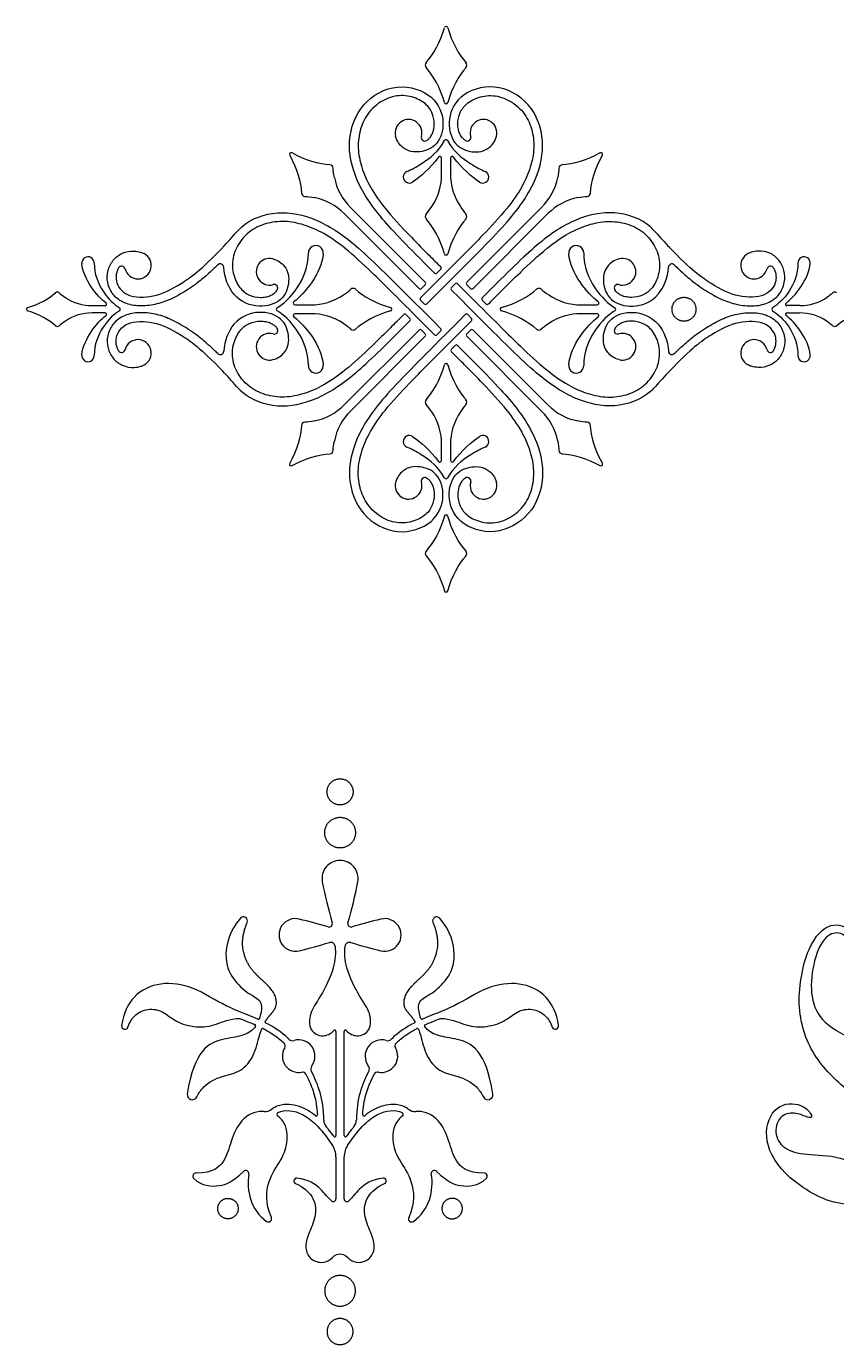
# Model space of a CAD drawing. Extents: x -103 to 101, y -110 to 99.
# Drawn here: x 20.19 to 47.88, y -46.09 to -1.04 of the extents above; entities that cross this region are included whole.
import ezdxf

# ---------------------------------------------------------------- set-up
doc = ezdxf.new("R2010")
doc.units = 0
doc.header["$MEASUREMENT"] = 0
doc.layers.add('LAYER_03', color=5, linetype='CONTINUOUS')

msp = doc.modelspace()

# ---------------------------------------------------------------- linework, layer by layer
at = {"layer": 'LAYER_03'}
for p, q in [((34.385, -6.086), (34.385, -5.548)), ((34.685, -5.548), (34.685, -6.086)), ((31.055, -7.442), (33.612, -9.999)), ((33.824, -9.787), (31.267, -7.23)), ((37.802, -7.23), (35.245, -9.787)), ((35.458, -9.999), (38.014, -7.442)), ((34.139, -9.472), (34.096, -9.43)), ((34.351, -9.345), (34.224, -9.472)), ((34.309, -9.218), (34.351, -9.26)), ((33.697, -9.999), (33.824, -9.872)), ((33.877, -10.526), (34.535, -9.868)), ((34.323, -9.656), (33.902, -10.077)), ((34.719, -9.967), (34.846, -9.84)), ((34.931, -9.84), (35.168, -10.077)), ((35.245, -9.872), (35.373, -9.999)), ((33.902, -10.077), (33.665, -10.314)), ((34.956, -10.289), (34.719, -10.052)), ((35.376, -10.71), (34.956, -10.289)), ((35.168, -10.077), (35.588, -10.498)), ((35.815, -10.271), (35.772, -10.314)), ((22.443, -10.586), (22.884, -10.586)), ((29.373, -10.56), (29.911, -10.56)), ((33.665, -10.399), (33.792, -10.526)), ((33.693, -10.71), (34.114, -11.13)), ((35.772, -10.399), (35.899, -10.526)), ((35.984, -10.526), (36.027, -10.484)), ((39.159, -10.56), (39.696, -10.56)), ((46.627, -10.586), (46.185, -10.586)), ((22.884, -10.833), (22.443, -10.833)), ((29.911, -10.86), (29.373, -10.86)), ((33.085, -10.894), (33.043, -10.936)), ((33.297, -11.021), (33.17, -10.894)), ((33.255, -11.148), (33.297, -11.106)), ((33.902, -11.343), (33.481, -10.922)), ((34.114, -11.13), (34.351, -11.368)), ((34.956, -11.13), (34.535, -11.551)), ((35.193, -10.893), (34.956, -11.13)), ((35.168, -11.343), (35.405, -11.106)), ((35.405, -11.021), (35.277, -10.893)), ((39.696, -10.86), (39.159, -10.86)), ((46.185, -10.833), (46.627, -10.833)), ((33.612, -11.42), (31.055, -13.977)), ((31.267, -14.189), (33.824, -11.632)), ((33.824, -11.548), (33.697, -11.42)), ((34.139, -11.579), (33.902, -11.343)), ((34.351, -11.452), (34.224, -11.579)), ((34.747, -11.763), (35.168, -11.343)), ((35.373, -11.42), (35.245, -11.548)), ((35.245, -11.632), (37.802, -14.189)), ((38.014, -13.977), (35.458, -11.42)), ((34.719, -12.074), (34.846, -11.947)), ((34.761, -12.202), (34.719, -12.159)), ((34.931, -11.947), (34.973, -11.99)), ((34.385, -15.871), (34.385, -15.334)), ((34.685, -15.334), (34.685, -15.871)), ((30.772, -35.384), (30.772, -38.946)), ((31.054, -38.946), (31.054, -35.384)), ((30.772, -39.673), (30.772, -41.109)), ((31.054, -41.109), (31.054, -39.673))]:
    msp.add_line(p, q, dxfattribs=at)
for centre, radius, start, end in [((34.535, -1.102), 0.06, 15.0977, 164.9023), ((33.942, -2.366), 0.12, 138.3909, 221.6091), ((35.127, -2.366), 0.12, 318.3909, 41.6091), ((34.535, -3.629), 0.06, 195.0977, 344.9023), ((33.254, -4.679), 0.456, 343.7238, 194.5321), ((35.815, -4.679), 0.456, 345.4679, 196.2762), ((33.807, -4.84), 0.12, 163.7238, 300.8079), ((34.535, -4.974), 0.06, 28.4577, 151.5423), ((35.263, -4.84), 0.12, 239.1921, 16.2762), ((29.243, -5.418), 0.06, 60.0977, 209.9023), ((39.826, -5.418), 0.06, 330.0977, 119.9023), ((30.556, -5.893), 0.12, 3.3909, 86.6091), ((34.325, -5.548), 0.06, 0, 142.2257), ((34.745, -5.548), 0.06, 37.7743, 180), ((38.514, -5.893), 0.12, 93.3909, 176.6091), ((32.686, -5.811), 2.007, 191.2169, 225), ((33.279, -6.191), 0.207, 114.7684, 303.7653), ((32.378, -6.086), 2.007, 326.2169, 0), ((36.692, -6.086), 2.007, 180, 213.7831), ((35.79, -6.191), 0.207, 236.2347, 65.2316), ((36.383, -5.811), 2.007, 315, 348.7831), ((29.718, -6.731), 0.12, 183.3909, 266.6091), ((39.352, -6.731), 0.12, 273.3909, 356.6091), ((29.636, -8.861), 2.007, 45, 78.7831), ((39.433, -8.861), 2.007, 101.2169, 135), ((33.942, -7.535), 0.12, 138.3909, 221.6091), ((35.127, -7.535), 0.12, 318.3909, 41.6091), ((14.362, 3.337), 17.308, 316.4282, 318.7695), ((54.708, 3.337), 17.308, 221.2305, 223.5718), ((30.086, -8.786), 0.256, 354.5968, 180), ((38.984, -8.786), 0.256, 0, 185.4032), ((22.298, -9.128), 0.21, 0, 185.4032), ((24.007, -9.215), 0.456, 194.1091, 63.1118), ((28.504, -9.429), 0.456, 75.4679, 286.2762), ((34.535, -8.798), 0.06, 195.0977, 344.9023), ((40.566, -9.429), 0.456, 253.7238, 104.5321), ((45.063, -9.215), 0.456, 116.8882, 345.8909), ((46.771, -9.128), 0.21, 354.5968, 180), ((23.448, -9.356), 0.12, 14.1091, 149.2079), ((26.816, -9.28), 0.12, 2.9019, 134.4319), ((34.309, -9.303), 0.06, 314.9909, 44.9621), ((42.253, -9.28), 0.12, 45.5681, 177.0981), ((45.621, -9.356), 0.12, 30.7921, 165.8909), ((28.665, -9.982), 0.12, 329.1921, 106.2762), ((33.782, -9.829), 0.06, 315, 45), ((34.181, -9.43), 0.06, 224.9599, 314.9912), ((34.888, -9.882), 0.06, 45, 134.9964), ((35.288, -9.829), 0.06, 135, 225), ((40.404, -9.982), 0.12, 73.7238, 210.8079), ((21.251, -10.222), 0.0987, 48.3909, 131.6091), ((22.443, -8.936), 1.65, 236.2169, 270), ((29.911, -8.553), 2.007, 270, 303.7831), ((31.36, -10.117), 0.12, 48.3909, 131.6091), ((33.654, -9.957), 0.06, 225, 315), ((33.708, -10.356), 0.06, 135, 224.9976), ((34.761, -10.01), 0.06, 134.9964, 225), ((35.415, -9.957), 0.06, 225, 315), ((35.815, -10.356), 0.06, 134.9599, 224.9912), ((37.71, -10.117), 0.12, 48.3909, 131.6091), ((39.159, -8.553), 2.007, 236.2169, 270), ((46.627, -8.936), 1.65, 270, 303.7831), ((47.819, -10.222), 0.0987, 48.3909, 131.6091), ((20.252, -10.71), 0.06, 105.9947, 254.0053), ((22.884, -10.537), 0.0493, 270, 52.2257), ((23.341, -10.71), 0.06, 301.6446, 58.3554), ((28.793, -10.71), 0.06, 120.7516, 239.2484), ((29.373, -10.5), 0.06, 127.7743, 270), ((32.623, -10.71), 0.06, 285.0977, 74.9023), ((33.835, -10.483), 0.06, 224.9975, 315), ((35.942, -10.484), 0.06, 224.9909, 314.9621), ((36.447, -10.71), 0.06, 105.0977, 254.9023), ((39.696, -10.5), 0.06, 270, 52.2257), ((40.277, -10.71), 0.06, 300.7516, 59.2484), ((45.728, -10.71), 0.06, 121.6446, 238.3554), ((46.185, -10.537), 0.0493, 127.7743, 270), ((22.443, -12.484), 1.65, 90, 123.7831), ((22.884, -10.882), 0.0493, 307.7743, 90), ((29.373, -10.92), 0.06, 90, 232.2257), ((29.911, -12.867), 2.007, 56.2169, 90), ((33.128, -10.936), 0.06, 44.9909, 134.9621), ((33.255, -11.063), 0.06, 314.9599, 44.9912), ((35.235, -10.936), 0.06, 44.9659, 135), ((35.362, -11.063), 0.06, 315, 44.9669), ((39.159, -12.867), 2.007, 90, 123.7831), ((39.696, -10.92), 0.06, 307.7743, 90), ((46.185, -10.882), 0.0493, 90, 232.2257), ((46.627, -12.484), 1.65, 56.2169, 90), ((21.251, -11.197), 0.0987, 228.3909, 311.6091), ((28.504, -11.99), 0.456, 73.7238, 284.5321), ((28.665, -11.438), 0.12, 253.7238, 30.8079), ((31.36, -11.302), 0.12, 228.3909, 311.6091), ((33.654, -11.463), 0.06, 45, 135), ((33.782, -11.59), 0.06, 315, 45), ((34.181, -11.537), 0.06, 225, 314.9966), ((34.308, -11.41), 0.06, 314.9965, 44.9258), ((35.288, -11.59), 0.06, 135, 225), ((35.415, -11.463), 0.06, 45, 135), ((37.71, -11.302), 0.12, 228.3909, 311.6091), ((40.404, -11.438), 0.12, 149.1921, 286.2762), ((40.566, -11.99), 0.456, 255.4679, 106.2762), ((47.819, -11.197), 0.0987, 228.3909, 311.6091), ((23.448, -12.064), 0.12, 210.7921, 345.8909), ((24.007, -12.204), 0.456, 296.8882, 165.8909), ((26.816, -12.14), 0.12, 225.5681, 357.0981), ((34.761, -12.117), 0.06, 134.9909, 224.9621), ((34.888, -11.99), 0.06, 44.9599, 134.9912), ((42.253, -12.14), 0.12, 182.9019, 314.4319), ((45.063, -12.204), 0.456, 14.1091, 243.1118), ((45.621, -12.064), 0.12, 194.1091, 329.2079), ((22.298, -12.292), 0.21, 174.5968, 360), ((30.086, -12.634), 0.256, 180, 5.4032), ((34.535, -12.622), 0.06, 15.0977, 164.9023), ((38.984, -12.634), 0.256, 174.5968, 360), ((46.771, -12.292), 0.21, 180, 5.4032), ((14.362, -24.756), 17.308, 41.2305, 43.5718), ((54.708, -24.756), 17.308, 136.4282, 138.7695), ((33.942, -13.885), 0.12, 138.3909, 221.6091), ((35.127, -13.885), 0.12, 318.3909, 41.6091), ((29.636, -12.558), 2.007, 281.2169, 315), ((32.686, -15.608), 2.007, 135, 168.7831), ((32.378, -15.334), 2.007, 360, 33.7831), ((36.692, -15.334), 2.007, 146.2169, 180), ((36.383, -15.608), 2.007, 11.2169, 45), ((39.433, -12.558), 2.007, 225, 258.7831), ((29.718, -14.689), 0.12, 93.3909, 176.6091), ((39.352, -14.689), 0.12, 3.3909, 86.6091), ((33.279, -15.228), 0.207, 56.2347, 245.2316), ((35.79, -15.228), 0.207, 294.7684, 123.7653), ((30.556, -15.527), 0.12, 273.3909, 356.6091), ((38.514, -15.527), 0.12, 183.3909, 266.6091), ((29.243, -16.001), 0.06, 150.0977, 299.9023), ((34.325, -15.871), 0.06, 217.7743, 0), ((34.745, -15.871), 0.06, 180, 322.2257), ((39.826, -16.001), 0.06, 240.0977, 29.9023), ((33.254, -16.741), 0.456, 165.4679, 16.2762), ((33.807, -16.579), 0.12, 59.1921, 196.2762), ((34.535, -16.445), 0.06, 208.4577, 331.5423), ((35.263, -16.579), 0.12, 343.7238, 120.8079), ((35.815, -16.741), 0.456, 163.7238, 14.5321), ((34.535, -17.791), 0.06, 15.0977, 164.9023), ((33.942, -19.054), 0.12, 138.3909, 221.6091), ((35.127, -19.054), 0.12, 318.3909, 41.6091), ((34.535, -20.317), 0.06, 195.0977, 344.9023), ((30.913, -30.159), 0.617, 90, 190.5874), ((30.913, -30.159), 0.617, 349.4126, 90), ((43.45, -27.815), 13.372, 190.5874, 196.7671), ((18.376, -27.815), 13.372, 343.2329, 349.4126), ((27.612, -31.61), 0.138, 336.9916, 138.9457), ((29.384, -32.089), 0.557, 76.1171, 283.8829), ((32.442, -32.089), 0.557, 256.1171, 103.8829), ((34.213, -31.61), 0.138, 41.0543, 203.0084), ((24.096, -53.483), 22.595, 73.5239, 76.1171), ((30.537, -31.706), 0.115, 253.5913, 16.7671), ((31.289, -31.706), 0.115, 163.2329, 286.4087), ((37.729, -53.483), 22.595, 103.8829, 106.4761), ((24.096, -10.696), 22.594, 283.8829, 286.592), ((30.592, -32.494), 0.151, 6.8031, 106.592), ((31.234, -32.494), 0.151, 73.408, 173.1969), ((37.729, -10.696), 22.594, 253.408, 256.1171), ((28.115, -34.928), 0.0422, 246.3046, 341.6492), ((33.711, -34.928), 0.0422, 198.3508, 293.6954), ((23.558, -35.202), 0.112, 172.0437, 340.6272), ((27.986, -35.194), 0.0422, 324.4367, 66.3905), ((28.269, -35.328), 0.0422, 62.8118, 159.4599), ((30.73, -35.384), 0.0422, 360, 137.7496), ((31.096, -35.384), 0.0422, 42.2504, 180), ((33.557, -35.328), 0.0422, 20.5401, 117.1882), ((33.84, -35.194), 0.0422, 113.6095, 215.5633), ((38.267, -35.202), 0.112, 199.3728, 7.9563), ((29.499, -36.231), 0.557, 148.9631, 280.8396), ((28.913, -35.879), 0.127, 328.9635, 46.0369), ((29.291, -35.525), 0.179, 225.4812, 286.4476), ((29.499, -36.231), 0.557, 323.5509, 106.4476), ((32.327, -36.231), 0.557, 73.5524, 216.4491), ((32.327, -36.231), 0.557, 259.1604, 31.0369), ((32.535, -35.525), 0.179, 253.5524, 314.5188), ((32.913, -35.879), 0.127, 133.9631, 211.0365), ((29.628, -36.907), 0.131, 27.2506, 100.8381), ((30.091, -36.668), 0.179, 143.5509, 207.2135), ((31.735, -36.668), 0.179, 332.7865, 36.4491), ((32.197, -36.907), 0.131, 79.1619, 152.7494), ((25.862, -37.549), 0.171, 171.8036, 333.5469), ((35.964, -37.549), 0.171, 206.4531, 8.1964), ((28.348, -37.73), 0.392, 265.769, 306.5712), ((28.824, -38.226), 0.0712, 117.2376, 235.0859), ((30.096, -38.235), 0.0422, 230.5967, 3.4169), ((31.729, -38.235), 0.0422, 176.5831, 309.4033), ((33.002, -38.226), 0.0712, 304.9141, 62.7624), ((33.477, -37.73), 0.392, 233.4288, 274.231), ((30.714, -38.412), 0.357, 180.9259, 220.1298), ((31.112, -38.412), 0.357, 319.8702, 359.0741), ((30.73, -38.946), 0.0422, 215.894, 0.265), ((31.096, -38.946), 0.0422, 179.735, 324.106), ((30.055, -39.673), 0.717, 0.0014, 34.5067), ((31.771, -39.673), 0.717, 145.4933, 179.9986), ((25.992, -40.336), 0.109, 90.0054, 225.5443), ((27.687, -40.246), 0.109, 349.7178, 133.9485), ((29.43, -40.497), 0.0969, 83.4963, 247.0094), ((32.395, -40.497), 0.0969, 292.9906, 96.5037), ((34.139, -40.246), 0.109, 46.0515, 190.2822), ((35.834, -40.336), 0.109, 314.4557, 89.9946), ((30.679, -41.109), 0.093, 227.7768, 0), ((31.147, -41.109), 0.093, 180, 312.2232), ((28.466, -41.787), 0.109, 235.5413, 23.8934), ((33.36, -41.787), 0.109, 156.1066, 304.4587)]:
    msp.add_arc(centre, radius, start, end, dxfattribs=at)
for points in [[(33.852, -2.286), (34.087, -2.021), (34.346, -1.573), (34.477, -1.087)], [(34.593, -1.087), (34.724, -1.573), (34.982, -2.021), (35.217, -2.286)], [(34.477, -3.645), (34.346, -3.158), (34.087, -2.71), (33.852, -2.445)], [(35.217, -2.445), (34.982, -2.71), (34.724, -3.158), (34.593, -3.645)], [(30.563, -5.773), (30.21, -5.752), (29.71, -5.618), (29.273, -5.366)], [(39.796, -5.366), (39.359, -5.618), (38.86, -5.752), (38.507, -5.773)], [(29.191, -5.448), (29.443, -5.885), (29.577, -6.384), (29.598, -6.738)], [(34.277, -5.512), (33.967, -5.912), (33.677, -6.174), (33.394, -6.363)], [(35.676, -6.363), (35.393, -6.174), (35.102, -5.912), (34.792, -5.512)], [(39.472, -6.738), (39.493, -6.384), (39.627, -5.885), (39.878, -5.448)], [(30.718, -6.201), (30.695, -6.088), (30.681, -5.981), (30.676, -5.885)], [(38.394, -5.885), (38.388, -5.981), (38.374, -6.088), (38.352, -6.201)], [(29.711, -6.851), (29.806, -6.856), (29.913, -6.87), (30.027, -6.893)], [(33.852, -7.455), (33.916, -7.383), (33.982, -7.298), (34.046, -7.202)], [(35.024, -7.202), (35.088, -7.298), (35.153, -7.383), (35.217, -7.455)], [(39.043, -6.893), (39.156, -6.87), (39.263, -6.856), (39.359, -6.851)], [(34.477, -8.814), (34.346, -8.327), (34.087, -7.879), (33.852, -7.614)], [(35.217, -7.614), (34.982, -7.879), (34.724, -8.327), (34.593, -8.814)], [(28.762, -10.658), (29.175, -10.413), (29.83, -9.705), (29.83, -8.786)], [(30.34, -8.81), (30.277, -9.484), (29.713, -10.161), (29.337, -10.452)], [(39.733, -10.452), (39.357, -10.161), (38.793, -9.484), (38.729, -8.81)], [(39.239, -8.786), (39.239, -9.705), (39.895, -10.413), (40.307, -10.658)], [(22.915, -10.498), (22.605, -10.258), (22.142, -9.701), (22.089, -9.147)], [(22.509, -9.128), (22.509, -9.873), (23.033, -10.449), (23.373, -10.659)], [(46.561, -9.128), (46.561, -9.873), (46.036, -10.449), (45.697, -10.659)], [(46.155, -10.498), (46.464, -10.258), (46.928, -9.701), (46.98, -9.147)], [(20.235, -10.652), (20.621, -10.541), (20.974, -10.336), (21.185, -10.148)], [(21.317, -10.148), (21.376, -10.201), (21.446, -10.255), (21.525, -10.308)], [(31.027, -10.221), (31.123, -10.157), (31.208, -10.091), (31.28, -10.027)], [(31.439, -10.027), (31.704, -10.262), (32.152, -10.521), (32.639, -10.652)], [(36.431, -10.652), (36.918, -10.521), (37.366, -10.262), (37.63, -10.027)], [(37.79, -10.027), (37.862, -10.091), (37.947, -10.157), (38.043, -10.221)], [(47.753, -10.148), (47.694, -10.201), (47.624, -10.255), (47.545, -10.308)], [(21.185, -11.271), (20.974, -11.083), (20.621, -10.878), (20.235, -10.767)], [(23.373, -10.761), (23.033, -10.97), (22.509, -11.546), (22.509, -12.292)], [(29.83, -12.634), (29.83, -11.714), (29.175, -11.007), (28.762, -10.761)], [(32.639, -10.768), (32.152, -10.899), (31.704, -11.157), (31.439, -11.392)], [(37.63, -11.392), (37.366, -11.157), (36.918, -10.899), (36.431, -10.768)], [(40.307, -10.761), (39.895, -11.007), (39.239, -11.714), (39.239, -12.634)], [(45.697, -10.761), (46.036, -10.97), (46.561, -11.546), (46.561, -12.292)], [(47.884, -11.271), (48.095, -11.083), (48.448, -10.878), (48.834, -10.767)], [(21.525, -11.112), (21.446, -11.165), (21.376, -11.218), (21.317, -11.271)], [(22.089, -12.272), (22.142, -11.718), (22.605, -11.161), (22.915, -10.921)], [(29.337, -10.967), (29.713, -11.259), (30.277, -11.936), (30.34, -12.609)], [(31.28, -11.392), (31.208, -11.328), (31.123, -11.263), (31.027, -11.199)], [(38.043, -11.199), (37.947, -11.263), (37.862, -11.328), (37.79, -11.392)], [(38.729, -12.609), (38.793, -11.936), (39.357, -11.259), (39.733, -10.967)], [(46.98, -12.272), (46.928, -11.718), (46.464, -11.161), (46.155, -10.921)], [(47.545, -11.112), (47.624, -11.165), (47.694, -11.218), (47.753, -11.271)], [(33.852, -13.805), (34.087, -13.541), (34.346, -13.092), (34.477, -12.606)], [(34.593, -12.606), (34.724, -13.092), (34.982, -13.541), (35.217, -13.805)], [(34.046, -14.218), (33.982, -14.122), (33.916, -14.036), (33.852, -13.965)], [(35.217, -13.965), (35.153, -14.036), (35.088, -14.122), (35.024, -14.218)], [(29.598, -14.682), (29.577, -15.035), (29.443, -15.534), (29.191, -15.971)], [(30.027, -14.527), (29.913, -14.549), (29.806, -14.563), (29.711, -14.569)], [(39.359, -14.569), (39.263, -14.563), (39.156, -14.549), (39.043, -14.527)], [(39.878, -15.971), (39.627, -15.534), (39.493, -15.035), (39.472, -14.682)], [(30.676, -15.534), (30.681, -15.438), (30.695, -15.331), (30.718, -15.218)], [(33.394, -15.057), (33.677, -15.246), (33.967, -15.508), (34.277, -15.908)], [(34.792, -15.908), (35.102, -15.508), (35.393, -15.246), (35.676, -15.057)], [(38.352, -15.218), (38.374, -15.331), (38.388, -15.438), (38.394, -15.534)], [(29.273, -16.053), (29.71, -15.802), (30.21, -15.668), (30.563, -15.647)], [(38.507, -15.647), (38.86, -15.668), (39.359, -15.802), (39.796, -16.053)], [(34.477, -17.775), (34.346, -18.261), (34.087, -18.71), (33.852, -18.974)], [(35.217, -18.974), (34.982, -18.71), (34.724, -18.261), (34.593, -17.775)], [(33.852, -19.134), (34.087, -19.398), (34.346, -19.846), (34.477, -20.333)], [(34.593, -20.333), (34.724, -19.846), (34.982, -19.398), (35.217, -19.134)], [(27.795, -40.266), (27.696, -40.808), (27.865, -41.507), (28.404, -41.877)], [(33.422, -41.877), (33.961, -41.507), (34.13, -40.808), (34.031, -40.266)]]:
    msp.add_open_spline(points, degree=3, dxfattribs=at)
for points, knots in [([(34.096, -9.43), (33.231, -8.564), (32.169, -7.482), (31.405, -6.285), (31.112, -4.948), (31.588, -3.623), (32.872, -2.924), (34.18, -3.376), (34.535, -4.347), (34.259, -5.146), (33.636, -5.378), (33.105, -5.301), (32.859, -4.97), (32.813, -4.793)], [105.259376, 105.259376, 105.259376, 105.259376, 105.84049, 106.513308, 107.186126, 107.858944, 108.531762, 109.204581, 109.877399, 110.550217, 111.223035, 111.895853, 112.316188, 112.316188, 112.316188, 112.316188]), ([(34.535, -9.868), (35.68, -8.723), (36.864, -7.539), (37.665, -6.285), (37.958, -4.948), (37.481, -3.623), (36.198, -2.924), (34.889, -3.376), (34.535, -4.347), (34.811, -5.146), (35.434, -5.378), (35.965, -5.301), (36.211, -4.97), (36.256, -4.793)], [113.771756, 113.771756, 113.771756, 113.771756, 114.444574, 115.117392, 115.790211, 116.463029, 117.135847, 117.808665, 118.481483, 119.154301, 119.82712, 120.499938, 120.920273, 120.920273, 120.920273, 120.920273]), ([(33.868, -4.943), (33.887, -4.932), (33.936, -4.898), (34.008, -4.82), (34.075, -4.699), (34.12, -4.546), (34.143, -4.302), (34.09, -4.042), (33.949, -3.803), (33.782, -3.643), (33.559, -3.514), (33.292, -3.428), (33.001, -3.397), (32.702, -3.439), (32.413, -3.551), (32.137, -3.728), (31.825, -4.038), (31.629, -4.439), (31.541, -4.862), (31.523, -5.307), (31.611, -5.758), (31.779, -6.2), (32.019, -6.683), (32.506, -7.359), (33.194, -8.093), (33.827, -8.735), (34.174, -9.083), (34.309, -9.218)], [113.297989, 113.297989, 113.297989, 113.297989, 113.330548, 113.387539, 113.456195, 113.536341, 113.6256, 113.822428, 113.925917, 114.037655, 114.167282, 114.309552, 114.456014, 114.604001, 114.759067, 114.918163, 115.093708, 115.413119, 115.576087, 115.739851, 116.079425, 116.259197, 116.447505, 116.887602, 117.504945, 117.954528, 118.241073, 118.241073, 118.241073, 118.241073]), ([(35.201, -4.943), (35.183, -4.932), (35.133, -4.898), (35.061, -4.82), (34.995, -4.699), (34.949, -4.546), (34.926, -4.302), (34.98, -4.042), (35.121, -3.803), (35.288, -3.643), (35.511, -3.514), (35.777, -3.428), (36.069, -3.397), (36.368, -3.439), (36.657, -3.551), (36.933, -3.728), (37.245, -4.038), (37.441, -4.439), (37.529, -4.862), (37.547, -5.307), (37.458, -5.758), (37.291, -6.2), (37.05, -6.683), (36.564, -7.359), (35.876, -8.093), (35.097, -8.882), (34.604, -9.375), (34.323, -9.656)], [121.902074, 121.902074, 121.902074, 121.902074, 121.934632, 121.991624, 122.06028, 122.140425, 122.229684, 122.426512, 122.530001, 122.64174, 122.771366, 122.913636, 123.060099, 123.208085, 123.363151, 123.522247, 123.697792, 124.017204, 124.180172, 124.343935, 124.68351, 124.863282, 125.051589, 125.491686, 126.109029, 126.558612, 127.155098, 127.155098, 127.155098, 127.155098]), ([(33.193, -6.004), (33.346, -5.933), (33.832, -5.682), (34.29, -5.3), (34.482, -4.946)], [66.2816915, 66.2816915, 66.2816915, 66.2816915, 66.5650872, 67.0800079, 67.0800079, 67.0800079, 67.0800079]), ([(34.588, -4.946), (34.779, -5.3), (35.237, -5.682), (35.723, -5.933), (35.877, -6.004)], [67.1444548, 67.1444548, 67.1444548, 67.1444548, 67.6593756, 67.9427712, 67.9427712, 67.9427712, 67.9427712]), ([(27.379, -8.071), (27.433, -8.009), (27.809, -7.633), (28.773, -7.287), (30.11, -7.58), (31.364, -8.381), (32.548, -9.565), (33.693, -10.71)], [195.709127, 195.709127, 195.709127, 195.709127, 195.831944, 196.504762, 197.177581, 197.850399, 198.523217, 198.523217, 198.523217, 198.523217]), ([(41.691, -8.071), (41.637, -8.009), (41.26, -7.633), (40.296, -7.287), (38.959, -7.58), (37.762, -8.344), (36.681, -9.406), (35.815, -10.271)], [184.081215, 184.081215, 184.081215, 184.081215, 184.204032, 184.87685, 185.549668, 186.222486, 186.8036, 186.8036, 186.8036, 186.8036]), ([(33.481, -10.922), (33.2, -10.641), (32.707, -10.147), (31.918, -9.369), (31.185, -8.681), (30.508, -8.194), (30.025, -7.953), (29.584, -7.786), (29.133, -7.698), (28.687, -7.716), (28.264, -7.804), (27.863, -8), (27.553, -8.312), (27.376, -8.588), (27.264, -8.877), (27.222, -9.176), (27.253, -9.467), (27.339, -9.734), (27.468, -9.957), (27.629, -10.124), (27.867, -10.265), (28.127, -10.318), (28.371, -10.295), (28.524, -10.25), (28.645, -10.183), (28.723, -10.111), (28.757, -10.062), (28.768, -10.043)], [199.637256, 199.637256, 199.637256, 199.637256, 200.233742, 200.683325, 201.300668, 201.740765, 201.929072, 202.108845, 202.448419, 202.612183, 202.775151, 203.094562, 203.270107, 203.429203, 203.584269, 203.732256, 203.878718, 204.020988, 204.150614, 204.262353, 204.365842, 204.56267, 204.651929, 204.732075, 204.800731, 204.857722, 204.890281, 204.890281, 204.890281, 204.890281]), ([(36.027, -10.484), (36.162, -10.349), (36.509, -10.002), (37.152, -9.369), (37.885, -8.681), (38.561, -8.194), (39.045, -7.953), (39.486, -7.786), (39.937, -7.698), (40.383, -7.716), (40.805, -7.804), (41.207, -8), (41.517, -8.312), (41.694, -8.588), (41.805, -8.877), (41.847, -9.176), (41.816, -9.467), (41.73, -9.734), (41.602, -9.957), (41.441, -10.124), (41.202, -10.265), (40.943, -10.318), (40.698, -10.295), (40.546, -10.25), (40.425, -10.183), (40.346, -10.111), (40.312, -10.062), (40.301, -10.043)], [187.027294, 187.027294, 187.027294, 187.027294, 187.313839, 187.763422, 188.380765, 188.820862, 189.009169, 189.188941, 189.528516, 189.69228, 189.855248, 190.174659, 190.350204, 190.5093, 190.664366, 190.812353, 190.958815, 191.101085, 191.230711, 191.34245, 191.445939, 191.642767, 191.732026, 191.812172, 191.880828, 191.937819, 191.970378, 191.970378, 191.970378, 191.970378]), ([(26.732, -9.194), (26.694, -9.232), (26.527, -9.393), (26.256, -9.639), (25.927, -9.896), (25.557, -10.136), (25.131, -10.38), (24.596, -10.564), (24.147, -10.606), (23.797, -10.573), (23.471, -10.48), (23.139, -10.237), (22.941, -9.816), (22.955, -9.387), (23.137, -9.017), (23.461, -8.763), (23.812, -8.704), (24.065, -8.745), (24.175, -8.79), (24.213, -8.809)], [188.527232, 188.527232, 188.527232, 188.527232, 188.608534, 188.874767, 189.076104, 189.233808, 189.537586, 189.810178, 190.077506, 190.20816, 190.337538, 190.58267, 190.806079, 191.014068, 191.211531, 191.409674, 191.61467, 191.729823, 191.792679, 191.792679, 191.792679, 191.792679]), ([(23.345, -9.294), (23.27, -9.421), (23.195, -9.773), (23.569, -10.306), (24.545, -10.319), (25.361, -9.937), (26.156, -9.377), (26.902, -8.593)], [192.844748, 192.844748, 192.844748, 192.844748, 193.293214, 193.828241, 194.363268, 194.898295, 195.355476, 195.355476, 195.355476, 195.355476]), ([(28.618, -8.988), (28.795, -9.034), (29.126, -9.28), (29.203, -9.811), (28.971, -10.434), (28.172, -10.71), (27.257, -10.376), (26.954, -9.628), (26.936, -9.274)], [184.720837, 184.720837, 184.720837, 184.720837, 185.141172, 185.813991, 186.486809, 187.159627, 187.832445, 188.389494, 188.389494, 188.389494, 188.389494]), ([(40.451, -8.988), (40.275, -9.034), (39.943, -9.28), (39.867, -9.811), (40.098, -10.434), (40.897, -10.71), (41.813, -10.376), (42.115, -9.628), (42.133, -9.274)], [173.092925, 173.092925, 173.092925, 173.092925, 173.51326, 174.186078, 174.858896, 175.531714, 176.204533, 176.761581, 176.761581, 176.761581, 176.761581]), ([(45.724, -9.294), (45.8, -9.421), (45.875, -9.773), (45.501, -10.306), (44.524, -10.319), (43.709, -9.937), (42.914, -9.377), (42.168, -8.593)], [181.216835, 181.216835, 181.216835, 181.216835, 181.665301, 182.200328, 182.735355, 183.270382, 183.727563, 183.727563, 183.727563, 183.727563]), ([(42.337, -9.194), (42.376, -9.232), (42.542, -9.393), (42.813, -9.639), (43.142, -9.896), (43.513, -10.136), (43.939, -10.38), (44.474, -10.564), (44.922, -10.606), (45.273, -10.573), (45.599, -10.48), (45.93, -10.237), (46.128, -9.816), (46.115, -9.387), (45.933, -9.017), (45.609, -8.763), (45.258, -8.704), (45.005, -8.745), (44.894, -8.79), (44.857, -8.809)], [176.899319, 176.899319, 176.899319, 176.899319, 176.980621, 177.246854, 177.448191, 177.605895, 177.909673, 178.182265, 178.449593, 178.580247, 178.709625, 178.954757, 179.178167, 179.386155, 179.583619, 179.781761, 179.986757, 180.10191, 180.164767, 180.164767, 180.164767, 180.164767]), ([(28.618, -12.431), (28.795, -12.385), (29.126, -12.139), (29.203, -11.609), (28.971, -10.986), (28.172, -10.71), (27.257, -11.044), (26.954, -11.791), (26.936, -12.146)], [173.092925, 173.092925, 173.092925, 173.092925, 173.51326, 174.186078, 174.858896, 175.531714, 176.204532, 176.761581, 176.761581, 176.761581, 176.761581]), ([(41.691, -13.348), (41.637, -13.41), (41.26, -13.786), (40.296, -14.133), (38.959, -13.84), (37.705, -13.039), (36.521, -11.855), (35.376, -10.71)], [195.711081, 195.711081, 195.711081, 195.711081, 195.833898, 196.506716, 197.179535, 197.852353, 198.525171, 198.525171, 198.525171, 198.525171]), ([(35.588, -10.498), (35.87, -10.779), (36.362, -11.272), (37.152, -12.051), (37.885, -12.739), (38.561, -13.225), (39.045, -13.466), (39.486, -13.633), (39.937, -13.722), (40.383, -13.704), (40.805, -13.616), (41.207, -13.42), (41.517, -13.108), (41.694, -12.832), (41.805, -12.543), (41.847, -12.244), (41.816, -11.952), (41.73, -11.686), (41.602, -11.462), (41.441, -11.296), (41.202, -11.155), (40.943, -11.101), (40.698, -11.124), (40.546, -11.17), (40.425, -11.236), (40.346, -11.308), (40.312, -11.358), (40.301, -11.376)], [199.639427, 199.639427, 199.639427, 199.639427, 200.235913, 200.685496, 201.302839, 201.742936, 201.931243, 202.111016, 202.45059, 202.614354, 202.777322, 203.096733, 203.272278, 203.431374, 203.58644, 203.734427, 203.880889, 204.023159, 204.152785, 204.264524, 204.368013, 204.564841, 204.6541, 204.734246, 204.802902, 204.859893, 204.892452, 204.892452, 204.892452, 204.892452]), ([(40.451, -12.431), (40.275, -12.385), (39.943, -12.139), (39.867, -11.609), (40.098, -10.986), (40.897, -10.71), (41.813, -11.044), (42.115, -11.791), (42.133, -12.146)], [205.874252, 205.874252, 205.874252, 205.874252, 206.294588, 206.967406, 207.640224, 208.313042, 208.98586, 209.542909, 209.542909, 209.542909, 209.542909]), ([(26.732, -12.226), (26.694, -12.188), (26.527, -12.026), (26.256, -11.78), (25.927, -11.523), (25.557, -11.283), (25.131, -11.04), (24.596, -10.855), (24.147, -10.813), (23.797, -10.847), (23.471, -10.94), (23.139, -11.182), (22.941, -11.603), (22.955, -12.033), (23.137, -12.402), (23.461, -12.656), (23.812, -12.716), (24.065, -12.674), (24.175, -12.63), (24.213, -12.611)], [176.899319, 176.899319, 176.899319, 176.899319, 176.980621, 177.246854, 177.448191, 177.605895, 177.909673, 178.182265, 178.449593, 178.580247, 178.709625, 178.954757, 179.178166, 179.386155, 179.583619, 179.781761, 179.986757, 180.10191, 180.164766, 180.164766, 180.164766, 180.164766]), ([(23.345, -12.125), (23.27, -11.998), (23.195, -11.646), (23.569, -11.113), (24.545, -11.1), (25.361, -11.483), (26.156, -12.042), (26.902, -12.826)], [181.216835, 181.216835, 181.216835, 181.216835, 181.665301, 182.200328, 182.735355, 183.270382, 183.727563, 183.727563, 183.727563, 183.727563]), ([(33.043, -10.936), (32.908, -11.071), (32.56, -11.417), (31.918, -12.051), (31.185, -12.739), (30.508, -13.225), (30.025, -13.466), (29.584, -13.633), (29.133, -13.722), (28.687, -13.704), (28.264, -13.616), (27.863, -13.42), (27.553, -13.108), (27.376, -12.832), (27.264, -12.543), (27.222, -12.244), (27.253, -11.952), (27.339, -11.686), (27.468, -11.462), (27.629, -11.296), (27.867, -11.155), (28.127, -11.101), (28.371, -11.124), (28.524, -11.17), (28.645, -11.236), (28.723, -11.308), (28.757, -11.358), (28.768, -11.376)], [187.027294, 187.027294, 187.027294, 187.027294, 187.313839, 187.763422, 188.380765, 188.820862, 189.009169, 189.188941, 189.528516, 189.692279, 189.855247, 190.174659, 190.350204, 190.5093, 190.664366, 190.812353, 190.958815, 191.101085, 191.230711, 191.34245, 191.445939, 191.642767, 191.732026, 191.812172, 191.880827, 191.937819, 191.970377, 191.970377, 191.970377, 191.970377]), ([(27.379, -13.348), (27.433, -13.41), (27.809, -13.786), (28.773, -14.133), (30.11, -13.84), (31.307, -13.075), (32.389, -12.013), (33.255, -11.148)], [184.081215, 184.081215, 184.081215, 184.081215, 184.204031, 184.87685, 185.549668, 186.222486, 186.8036, 186.8036, 186.8036, 186.8036]), ([(45.724, -12.125), (45.8, -11.998), (45.875, -11.646), (45.501, -11.113), (44.524, -11.1), (43.709, -11.483), (42.914, -12.042), (42.168, -12.826)], [192.846702, 192.846702, 192.846702, 192.846702, 193.295168, 193.830195, 194.365222, 194.900249, 195.35743, 195.35743, 195.35743, 195.35743]), ([(42.337, -12.226), (42.376, -12.188), (42.542, -12.026), (42.813, -11.78), (43.142, -11.523), (43.513, -11.283), (43.939, -11.04), (44.474, -10.855), (44.922, -10.813), (45.273, -10.847), (45.599, -10.94), (45.93, -11.182), (46.128, -11.603), (46.115, -12.033), (45.933, -12.402), (45.609, -12.656), (45.258, -12.716), (45.005, -12.674), (44.894, -12.63), (44.857, -12.611)], [209.680647, 209.680647, 209.680647, 209.680647, 209.761949, 210.028182, 210.229519, 210.387223, 210.691001, 210.963593, 211.230921, 211.361575, 211.490953, 211.736085, 211.959494, 212.167483, 212.364946, 212.563089, 212.768085, 212.883238, 212.946094, 212.946094, 212.946094, 212.946094]), ([(34.535, -11.551), (33.39, -12.696), (32.206, -13.88), (31.405, -15.134), (31.112, -16.471), (31.588, -17.796), (32.872, -18.495), (34.18, -18.043), (34.535, -17.072), (34.259, -16.273), (33.636, -16.042), (33.105, -16.118), (32.859, -16.45), (32.813, -16.626)], [116.799542, 116.799542, 116.799542, 116.799542, 117.47236, 118.145178, 118.817996, 119.490814, 120.163632, 120.836451, 121.509269, 122.182087, 122.854905, 123.527723, 123.948058, 123.948058, 123.948058, 123.948058]), ([(33.868, -16.476), (33.887, -16.487), (33.936, -16.521), (34.008, -16.599), (34.075, -16.721), (34.12, -16.873), (34.143, -17.118), (34.09, -17.377), (33.949, -17.616), (33.782, -17.777), (33.559, -17.905), (33.292, -17.991), (33.001, -18.022), (32.702, -17.98), (32.413, -17.868), (32.137, -17.692), (31.825, -17.382), (31.629, -16.98), (31.541, -16.558), (31.523, -16.112), (31.611, -15.661), (31.779, -15.22), (32.019, -14.736), (32.506, -14.06), (33.194, -13.327), (33.972, -12.537), (34.466, -12.044), (34.747, -11.763)], [124.929859, 124.929859, 124.929859, 124.929859, 124.962417, 125.019409, 125.088065, 125.168211, 125.257469, 125.454298, 125.557786, 125.669525, 125.799152, 125.941422, 126.087884, 126.235871, 126.390937, 126.550032, 126.725578, 127.044989, 127.207957, 127.37172, 127.711295, 127.891067, 128.079375, 128.519472, 129.136814, 129.586398, 130.182884, 130.182884, 130.182884, 130.182884]), ([(34.973, -11.99), (35.838, -12.856), (36.9, -13.937), (37.665, -15.134), (37.958, -16.471), (37.481, -17.796), (36.198, -18.495), (34.889, -18.043), (34.535, -17.072), (34.811, -16.273), (35.434, -16.042), (35.965, -16.118), (36.211, -16.45), (36.256, -16.626)], [105.259376, 105.259376, 105.259376, 105.259376, 105.840489, 106.513308, 107.186126, 107.858944, 108.531762, 109.20458, 109.877398, 110.550217, 111.223035, 111.895853, 112.316188, 112.316188, 112.316188, 112.316188]), ([(35.201, -16.476), (35.183, -16.487), (35.133, -16.521), (35.061, -16.599), (34.995, -16.721), (34.949, -16.873), (34.926, -17.118), (34.98, -17.377), (35.121, -17.616), (35.288, -17.777), (35.511, -17.905), (35.777, -17.991), (36.069, -18.022), (36.368, -17.98), (36.657, -17.868), (36.933, -17.692), (37.245, -17.382), (37.441, -16.98), (37.529, -16.558), (37.547, -16.112), (37.458, -15.661), (37.291, -15.22), (37.05, -14.736), (36.564, -14.06), (35.876, -13.327), (35.242, -12.684), (34.896, -12.337), (34.761, -12.202)], [113.297989, 113.297989, 113.297989, 113.297989, 113.330547, 113.387539, 113.456195, 113.53634, 113.625599, 113.822428, 113.925916, 114.037655, 114.167281, 114.309551, 114.456014, 114.604001, 114.759067, 114.918162, 115.093708, 115.413119, 115.576087, 115.73985, 116.079425, 116.259197, 116.447505, 116.887602, 117.504944, 117.954528, 118.241072, 118.241072, 118.241072, 118.241072]), ([(34.482, -16.474), (34.29, -16.12), (33.832, -15.738), (33.346, -15.487), (33.193, -15.416)], [67.1444548, 67.1444548, 67.1444548, 67.1444548, 67.6593755, 67.9427712, 67.9427712, 67.9427712, 67.9427712]), ([(35.877, -15.416), (35.723, -15.487), (35.237, -15.738), (34.779, -16.12), (34.588, -16.474)], [66.2816915, 66.2816915, 66.2816915, 66.2816915, 66.5650872, 67.0800079, 67.0800079, 67.0800079, 67.0800079]), ([(51.559, -46.027), (50.767, -45.493), (50.122, -44.343), (49.928, -43.073), (49.706, -41.847), (48.903, -41.245), (47.721, -41.378), (45.954, -40.269), (45.307, -38.953), (45.775, -37.816), (46.756, -37.838), (47.113, -38.329), (46.912, -38.351), (46.522, -38.141), (45.966, -38.198), (45.708, -38.842), (46.043, -39.421), (46.801, -39.622), (48.005, -39.6), (49.186, -40.269), (49.788, -41.517), (49.989, -42.365), (50.166, -42.306), (50.127, -41.225), (49.852, -39.515), (49.36, -38.218), (48.288, -37.463), (47.011, -36.264), (46.441, -34.503), (46.879, -32.352), (47.699, -31.593), (48.447, -31.906), (48.563, -32.438), (48.387, -32.615), (48.277, -32.121), (47.777, -31.927), (47.266, -32.379), (46.972, -33.538), (47.05, -34.619), (47.679, -35.346), (49.412, -36.05), (50.023, -37.698), (50.099, -39.062), (50.133, -40.047), (50.288, -41.236), (50.457, -41.158), (50.488, -40.279), (50.349, -38.453), (50.349, -36.447), (51.013, -34.207), (52.495, -33.467), (53.5, -32.751), (53.885, -31.994), (53.608, -31.361), (53.314, -31.207), (53.515, -31.006), (53.978, -31.485), (54.117, -32.041), (53.805, -32.723), (53.311, -33.211), (52.666, -33.646), (52.049, -34.773), (52.061, -35.776), (51.693, -37.032), (51.019, -37.891), (50.616, -38.717), (50.664, -39.578), (50.709, -40.001), (51.117, -39.215), (52.226, -37.313), (54.018, -35.553), (55.302, -33.678), (55.69, -32.082), (55.422, -30.606), (54.734, -29.247), (53.962, -28.911), (53.727, -28.911), (53.66, -29.163), (53.476, -29.28), (53.14, -29.247), (53.258, -29.515), (53.425, -30.169), (53.023, -31.058), (52.251, -31.528), (51.328, -31.528), (50.691, -31.612), (50.439, -32.25), (50.473, -32.619), (50.081, -32.471), (49.982, -31.709), (50.269, -31.01)], [1006.628665, 1006.628665, 1006.628665, 1006.628665, 1007.154346, 1007.740054, 1008.325762, 1008.91147, 1009.497178, 1010.082886, 1010.668594, 1011.254302, 1011.84001, 1012.425718, 1013.011426, 1013.597134, 1014.182842, 1014.76855, 1015.354258, 1015.939966, 1016.525674, 1017.111382, 1017.69709, 1018.282798, 1018.868506, 1019.454214, 1020.039922, 1020.62563, 1021.211338, 1021.797045, 1022.382753, 1022.968461, 1023.554169, 1024.139877, 1024.725585, 1025.311293, 1025.897001, 1026.482709, 1027.068417, 1027.654125, 1028.239833, 1028.825541, 1029.411249, 1029.996957, 1030.582665, 1031.168373, 1031.754081, 1032.339789, 1032.925497, 1033.511205, 1034.096913, 1034.682621, 1035.268329, 1035.854037, 1036.439745, 1037.025452, 1037.61116, 1038.196868, 1038.782576, 1039.368284, 1039.953992, 1040.5397, 1041.125408, 1041.711116, 1042.296824, 1042.882532, 1043.46824, 1044.053948, 1044.639656, 1045.225364, 1045.811072, 1046.39678, 1046.982488, 1047.568196, 1048.153904, 1048.739612, 1049.32532, 1049.911028, 1050.496736, 1051.082444, 1051.668151, 1052.253859, 1052.839567, 1053.425275, 1054.010983, 1054.596691, 1055.182399, 1055.768107, 1056.353815, 1056.939523, 1057.525231, 1058.065956, 1058.065956, 1058.065956, 1058.065956]), ([(27.508, -31.52), (27.121, -31.964), (26.908, -32.903), (27.229, -33.623), (27.789, -34.128), (28.281, -34.314), (28.224, -34.712), (28.166, -34.909), (28.155, -34.942)], [1138.286345, 1138.286345, 1138.286345, 1138.286345, 1138.846336, 1139.488018, 1140.129699, 1140.77138, 1141.413061, 1141.545182, 1141.545182, 1141.545182, 1141.545182]), ([(33.671, -34.942), (33.66, -34.909), (33.602, -34.712), (33.545, -34.314), (34.037, -34.128), (34.597, -33.623), (34.918, -32.903), (34.705, -31.964), (34.318, -31.52)], [1100.374938, 1100.374938, 1100.374938, 1100.374938, 1100.507059, 1101.148741, 1101.790422, 1102.432103, 1103.073784, 1103.633775, 1103.633775, 1103.633775, 1103.633775]), ([(30.742, -32.476), (30.768, -32.697), (30.732, -33.262), (30.218, -34.271), (29.848, -34.754), (29.852, -35.382), (30.293, -35.602), (30.594, -35.471), (30.699, -35.356)], [1126.039513, 1126.039513, 1126.039513, 1126.039513, 1126.449553, 1126.972452, 1127.495352, 1128.018251, 1128.54115, 1128.958889, 1128.958889, 1128.958889, 1128.958889]), ([(31.127, -35.356), (31.232, -35.471), (31.533, -35.602), (31.974, -35.382), (31.978, -34.754), (31.608, -34.271), (31.094, -33.262), (31.058, -32.697), (31.084, -32.476)], [1112.961232, 1112.961232, 1112.961232, 1112.961232, 1113.37897, 1113.90187, 1114.424769, 1114.947668, 1115.470568, 1115.880608, 1115.880608, 1115.880608, 1115.880608]), ([(28.098, -34.967), (27.743, -34.811), (27.019, -34.57), (25.888, -33.816), (24.766, -33.672), (23.854, -34.079), (23.508, -34.751), (23.447, -35.187)], [1141.595105, 1141.595105, 1141.595105, 1141.595105, 1142.53767, 1143.497396, 1144.457122, 1145.416847, 1146.218583, 1146.218583, 1146.218583, 1146.218583]), ([(38.379, -35.187), (38.318, -34.751), (37.972, -34.079), (37.059, -33.672), (35.938, -33.816), (34.807, -34.57), (34.083, -34.811), (33.728, -34.967)], [1095.701538, 1095.701538, 1095.701538, 1095.701538, 1096.503273, 1097.462999, 1098.422724, 1099.38245, 1100.325016, 1100.325016, 1100.325016, 1100.325016]), ([(23.664, -35.239), (23.721, -35.077), (23.902, -34.782), (24.345, -34.584), (24.874, -34.676), (25.269, -35.064), (25.997, -35.276), (26.688, -35.177), (27.133, -34.944), (27.482, -34.944)], [1146.453187, 1146.453187, 1146.453187, 1146.453187, 1146.792059, 1147.277512, 1147.762965, 1148.248418, 1148.733871, 1149.219324, 1149.704777, 1149.704777, 1149.704777, 1149.704777]), ([(34.344, -34.944), (34.693, -34.944), (35.138, -35.177), (35.829, -35.276), (36.556, -35.064), (36.952, -34.676), (37.481, -34.584), (37.924, -34.782), (38.104, -35.077), (38.162, -35.239)], [1092.215344, 1092.215344, 1092.215344, 1092.215344, 1092.700797, 1093.186249, 1093.671702, 1094.157155, 1094.642608, 1095.128061, 1095.466934, 1095.466934, 1095.466934, 1095.466934]), ([(27.482, -34.944), (27.488, -34.946), (27.633, -35.004), (27.808, -35.072), (27.975, -35.143), (28.003, -35.156)], [1149.7047769, 1149.7047769, 1149.7047769, 1149.7047769, 1149.7181138, 1150.0394961, 1150.104431, 1150.104431, 1150.104431, 1150.104431]), ([(29.165, -35.653), (29.16, -35.647), (28.919, -35.413), (28.65, -35.239), (28.379, -35.1)], [1134.3028126, 1134.3028126, 1134.3028126, 1134.3028126, 1134.3205041, 1135.0475072, 1135.0475072, 1135.0475072, 1135.0475072]), ([(33.446, -35.1), (33.176, -35.239), (32.907, -35.413), (32.666, -35.647), (32.661, -35.653)], [1106.8726134, 1106.8726134, 1106.8726134, 1106.8726134, 1107.5996165, 1107.617308, 1107.617308, 1107.617308, 1107.617308]), ([(33.823, -35.156), (33.851, -35.143), (34.018, -35.072), (34.192, -35.004), (34.338, -34.946), (34.344, -34.944)], [1091.8156896, 1091.8156896, 1091.8156896, 1091.8156896, 1091.8806245, 1092.2020068, 1092.2153437, 1092.2153437, 1092.2153437, 1092.2153437]), ([(28.02, -35.219), (28.006, -35.238), (27.896, -35.378), (27.592, -35.553), (26.918, -35.638), (26.214, -35.861), (25.804, -36.759), (25.693, -37.525)], [1150.157814, 1150.157814, 1150.157814, 1150.157814, 1150.256042, 1150.897724, 1151.539405, 1152.181086, 1152.742749, 1152.742749, 1152.742749, 1152.742749]), ([(26.015, -37.625), (26.08, -37.495), (26.315, -37.153), (26.892, -36.897), (27.539, -36.779), (27.993, -36.229), (28.128, -35.62), (28.205, -35.379), (28.229, -35.313)], [1153.085437, 1153.085437, 1153.085437, 1153.085437, 1153.345261, 1153.852828, 1154.360394, 1154.867961, 1155.375527, 1155.594843, 1155.594843, 1155.594843, 1155.594843]), ([(28.288, -35.29), (28.294, -35.294), (28.427, -35.362), (28.678, -35.51), (28.9, -35.69), (29.001, -35.787)], [1155.645448, 1155.645448, 1155.645448, 1155.645448, 1155.6601219, 1155.964808, 1156.2652228, 1156.2652228, 1156.2652228, 1156.2652228]), ([(32.825, -35.787), (32.926, -35.69), (33.147, -35.51), (33.398, -35.362), (33.532, -35.294), (33.538, -35.29)], [1196.6413314, 1196.6413314, 1196.6413314, 1196.6413314, 1196.9417462, 1197.2464324, 1197.2611063, 1197.2611063, 1197.2611063, 1197.2611063]), ([(33.596, -35.313), (33.621, -35.379), (33.698, -35.62), (33.833, -36.229), (34.287, -36.779), (34.933, -36.897), (35.511, -37.153), (35.746, -37.495), (35.811, -37.625)], [1086.325277, 1086.325277, 1086.325277, 1086.325277, 1086.544593, 1087.05216, 1087.559726, 1088.067293, 1088.57486, 1088.834684, 1088.834684, 1088.834684, 1088.834684]), ([(36.133, -37.525), (36.022, -36.759), (35.612, -35.861), (34.908, -35.638), (34.234, -35.553), (33.93, -35.378), (33.82, -35.238), (33.806, -35.219)], [1089.177372, 1089.177372, 1089.177372, 1089.177372, 1089.739034, 1090.380716, 1091.022397, 1091.664078, 1091.762307, 1091.762307, 1091.762307, 1091.762307]), ([(29.745, -36.847), (29.764, -36.885), (29.825, -37.006), (29.92, -37.216), (30.018, -37.49), (30.093, -37.798), (30.126, -38.05), (30.137, -38.2), (30.139, -38.232)], [1157.416877, 1157.416877, 1157.416877, 1157.416877, 1157.509362, 1157.704433, 1157.908214, 1158.129295, 1158.379678, 1158.44898, 1158.44898, 1158.44898, 1158.44898]), ([(30.357, -38.418), (30.345, -37.669), (30.159, -37.193), (29.938, -36.761), (29.932, -36.75)], [1132.1065712, 1132.1065712, 1132.1065712, 1132.1065712, 1133.01551, 1133.0386657, 1133.0386657, 1133.0386657, 1133.0386657]), ([(31.894, -36.75), (31.888, -36.761), (31.667, -37.193), (31.481, -37.669), (31.469, -38.418)], [1108.8814549, 1108.8814549, 1108.8814549, 1108.8814549, 1108.9046106, 1109.8135494, 1109.8135494, 1109.8135494, 1109.8135494]), ([(31.687, -38.232), (31.689, -38.2), (31.7, -38.05), (31.733, -37.798), (31.808, -37.49), (31.905, -37.216), (32.001, -37.006), (32.062, -36.885), (32.081, -36.847)], [1194.457574, 1194.457574, 1194.457574, 1194.457574, 1194.526876, 1194.77726, 1194.99834, 1195.202121, 1195.397192, 1195.489677, 1195.489677, 1195.489677, 1195.489677]), ([(28.319, -38.121), (28.298, -38.119), (28.008, -38.108), (27.485, -38.37), (27.169, -39.165), (27.008, -39.82), (26.585, -40.227), (25.992, -40.227)], [1159.866617, 1159.866617, 1159.866617, 1159.866617, 1159.919443, 1160.579007, 1161.23857, 1161.898134, 1162.534284, 1162.534284, 1162.534284, 1162.534284]), ([(28.566, -41.743), (28.35, -41.255), (28.422, -40.437), (28.903, -39.798), (29.147, -39.227), (29.1, -38.568), (28.85, -38.331), (28.783, -38.284)], [1165.924035, 1165.924035, 1165.924035, 1165.924035, 1166.56372, 1167.223283, 1167.882847, 1168.542411, 1168.745391, 1168.745391, 1168.745391, 1168.745391]), ([(30.07, -38.267), (29.984, -38.197), (29.838, -38.095), (29.618, -37.987), (29.384, -37.904), (29.139, -37.868), (28.894, -37.895), (28.723, -37.954), (28.623, -38.014), (28.582, -38.045)], [1158.518525, 1158.518525, 1158.518525, 1158.518525, 1158.755268, 1158.897949, 1159.037807, 1159.284255, 1159.420722, 1159.559239, 1159.668142, 1159.668142, 1159.668142, 1159.668142]), ([(28.791, -38.162), (29.03, -38.039), (29.667, -38.13), (30.224, -38.653), (30.646, -39.267)], [1168.849448, 1168.849448, 1168.849448, 1168.849448, 1169.663959, 1170.527404, 1170.527404, 1170.527404, 1170.527404]), ([(31.18, -39.267), (31.601, -38.653), (32.159, -38.13), (32.796, -38.039), (33.035, -38.162)], [1182.37915, 1182.37915, 1182.37915, 1182.37915, 1183.242595, 1184.057106, 1184.057106, 1184.057106, 1184.057106]), ([(33.244, -38.045), (33.203, -38.014), (33.103, -37.954), (32.932, -37.895), (32.687, -37.868), (32.442, -37.904), (32.208, -37.987), (31.988, -38.095), (31.842, -38.197), (31.756, -38.267)], [1193.238413, 1193.238413, 1193.238413, 1193.238413, 1193.347316, 1193.485832, 1193.622299, 1193.868747, 1194.008605, 1194.151286, 1194.38803, 1194.38803, 1194.38803, 1194.38803]), ([(33.043, -38.284), (32.976, -38.331), (32.726, -38.568), (32.678, -39.227), (32.923, -39.798), (33.404, -40.437), (33.476, -41.255), (33.26, -41.743)], [1184.161163, 1184.161163, 1184.161163, 1184.161163, 1184.364144, 1185.023707, 1185.683271, 1186.342834, 1186.98252, 1186.98252, 1186.98252, 1186.98252]), ([(35.834, -40.227), (35.241, -40.227), (34.818, -39.82), (34.657, -39.165), (34.341, -38.37), (33.817, -38.108), (33.528, -38.119), (33.506, -38.121)], [1190.37227, 1190.37227, 1190.37227, 1190.37227, 1191.00842, 1191.667984, 1192.327547, 1192.987111, 1193.039937, 1193.039937, 1193.039937, 1193.039937]), ([(30.696, -38.97), (30.639, -38.893), (30.556, -38.782), (30.468, -38.675), (30.441, -38.642)], [1131.6374806, 1131.6374806, 1131.6374806, 1131.6374806, 1131.8416232, 1131.9330273, 1131.9330273, 1131.9330273, 1131.9330273]), ([(31.385, -38.642), (31.358, -38.675), (31.27, -38.782), (31.187, -38.893), (31.13, -38.97)], [1109.9870933, 1109.9870933, 1109.9870933, 1109.9870933, 1110.0784975, 1110.28264, 1110.28264, 1110.28264, 1110.28264]), ([(25.915, -40.414), (26.179, -40.672), (26.83, -40.712), (27.23, -40.535), (27.612, -40.168)], [1162.717732, 1162.717732, 1162.717732, 1162.717732, 1163.47912, 1164.194274, 1164.194274, 1164.194274, 1164.194274]), ([(30.617, -41.178), (30.497, -41.069), (30.201, -40.678), (29.849, -40.447), (29.441, -40.401)], [1172.007463, 1172.007463, 1172.007463, 1172.007463, 1172.42036, 1173.06794, 1173.06794, 1173.06794, 1173.06794]), ([(32.384, -40.401), (31.977, -40.447), (31.625, -40.678), (31.329, -41.069), (31.209, -41.178)], [1179.838615, 1179.838615, 1179.838615, 1179.838615, 1180.486194, 1180.899091, 1180.899091, 1180.899091, 1180.899091]), ([(34.214, -40.168), (34.596, -40.535), (34.996, -40.712), (35.647, -40.672), (35.91, -40.414)], [1188.71228, 1188.71228, 1188.71228, 1188.71228, 1189.427434, 1190.188822, 1190.188822, 1190.188822, 1190.188822]), ([(29.393, -40.586), (29.662, -40.701), (30.048, -41.046), (30.123, -41.655), (29.858, -42.257), (29.688, -42.722), (29.845, -43.17), (30.28, -43.326), (30.621, -43.199), (30.726, -42.987), (30.913, -42.987)], [1173.26455, 1173.26455, 1173.26455, 1173.26455, 1173.602504, 1174.009757, 1174.417011, 1174.824264, 1175.231517, 1175.638771, 1176.046024, 1176.453277, 1176.453277, 1176.453277, 1176.453277]), ([(30.913, -42.987), (31.1, -42.987), (31.205, -43.199), (31.546, -43.326), (31.981, -43.17), (32.138, -42.722), (31.968, -42.257), (31.702, -41.655), (31.778, -41.046), (32.164, -40.701), (32.433, -40.586)], [1176.453277, 1176.453277, 1176.453277, 1176.453277, 1176.86053, 1177.267784, 1177.675037, 1178.08229, 1178.489544, 1178.896797, 1179.30405, 1179.642005, 1179.642005, 1179.642005, 1179.642005])]:
    msp.add_open_spline(points, degree=3, knots=knots, dxfattribs=at)
for points, weights, degree, knots in [([(43.077, -10.71), (43.077, -10.3), (42.667, -10.3), (42.258, -10.3), (42.258, -10.71), (42.258, -11.119), (42.667, -11.119), (43.077, -11.119), (43.077, -10.71)], [1, 0.707106781187, 1, 0.707106781187, 1, 0.707106781187, 1, 0.707106781187, 1], 2, [0, 0, 0, 0.321509, 0.321509, 0.643018, 0.643018, 0.964526, 0.964526, 1.286035, 1.286035, 1.286035]), ([(31.359, -27.2), (31.359, -26.754), (30.913, -26.754), (30.467, -26.754), (30.467, -27.2), (30.467, -27.646), (30.913, -27.646), (31.359, -27.646), (31.359, -27.2)], [1, 0.707106781187, 1, 0.707106781187, 1, 0.707106781187, 1, 0.707106781187, 1], 2, [0, 0, 0, 0.689129, 0.689129, 1.378258, 1.378258, 2.067387, 2.067387, 2.756516, 2.756516, 2.756516]), ([(31.438, -28.594), (31.438, -28.069), (30.913, -28.069), (30.388, -28.069), (30.388, -28.594), (30.388, -29.118), (30.913, -29.118), (31.438, -29.118), (31.438, -28.594)], [1, 0.707106781187, 1, 0.707106781187, 1, 0.707106781187, 1, 0.707106781187, 1], 2, [0, 0, 0, 0.689129, 0.689129, 1.378258, 1.378258, 2.067387, 2.067387, 2.756516, 2.756516, 2.756516]), ([(28.379, -35.1), (28.369, -35.094), (28.361, -35.085), (28.358, -35.074), (28.355, -35.062), (28.357, -35.05), (28.363, -35.04), (28.427, -34.938), (28.587, -34.743), (28.785, -34.518), (28.679, -33.989), (28.043, -33.474), (27.612, -32.925), (27.526, -32.167), (27.74, -31.665)], [1, 0.943481891313, 0.943481891313, 1, 0.943481891313, 0.943481891313, 1, 1, 1, 1, 1, 1, 1, 1, 1], 3, [1135.047507, 1135.047507, 1135.047507, 1135.047507, 1135.072391, 1135.072391, 1135.072391, 1135.097276, 1135.097276, 1135.097276, 1135.540782, 1136.048349, 1136.555916, 1137.063482, 1137.571049, 1138.008179, 1138.008179, 1138.008179, 1138.008179]), ([(34.086, -31.665), (34.3, -32.167), (34.214, -32.925), (33.783, -33.474), (33.147, -33.989), (33.041, -34.518), (33.239, -34.743), (33.399, -34.938), (33.463, -35.04), (33.469, -35.05), (33.471, -35.062), (33.468, -35.074), (33.465, -35.085), (33.457, -35.094), (33.446, -35.1)], [1, 1, 1, 1, 1, 1, 1, 1, 1, 0.943481891313, 0.943481891313, 1, 0.943481891313, 0.943481891313, 1], 3, [1103.911942, 1103.911942, 1103.911942, 1103.911942, 1104.349072, 1104.856638, 1105.364205, 1105.871772, 1106.379338, 1106.822845, 1106.822845, 1106.822845, 1106.847729, 1106.847729, 1106.847729, 1106.872613, 1106.872613, 1106.872613, 1106.872613]), ([(27.273, -41.733), (27.566, -41.542), (27.375, -41.249), (27.183, -40.956), (26.891, -41.147), (26.598, -41.339), (26.789, -41.632), (26.981, -41.924), (27.273, -41.733)], [1, 0.707106781187, 1, 0.707106781187, 1, 0.707106781187, 1, 0.707106781187, 1], 2, [0, 0, 0, 0.390394, 0.390394, 0.780788, 0.780788, 1.171182, 1.171182, 1.561576, 1.561576, 1.561576]), ([(34.552, -41.733), (34.26, -41.542), (34.451, -41.249), (34.643, -40.956), (34.935, -41.147), (35.228, -41.339), (35.037, -41.632), (34.845, -41.924), (34.552, -41.733)], [1, 0.707106781187, 1, 0.707106781187, 1, 0.707106781187, 1, 0.707106781187, 1], 2, [0, 0, 0, 0.390394, 0.390394, 0.780788, 0.780788, 1.171182, 1.171182, 1.561576, 1.561576, 1.561576]), ([(31.438, -44.25), (31.438, -44.774), (30.913, -44.774), (30.388, -44.774), (30.388, -44.25), (30.388, -43.725), (30.913, -43.725), (31.438, -43.725), (31.438, -44.25)], [1, 0.707106781187, 1, 0.707106781187, 1, 0.707106781187, 1, 0.707106781187, 1], 2, [0, 0, 0, 0.689129, 0.689129, 1.378258, 1.378258, 2.067387, 2.067387, 2.756516, 2.756516, 2.756516]), ([(31.359, -45.643), (31.359, -46.089), (30.913, -46.089), (30.467, -46.089), (30.467, -45.643), (30.467, -45.197), (30.913, -45.197), (31.359, -45.197), (31.359, -45.643)], [1, 0.707106781187, 1, 0.707106781187, 1, 0.707106781187, 1, 0.707106781187, 1], 2, [0, 0, 0, 0.689129, 0.689129, 1.378258, 1.378258, 2.067387, 2.067387, 2.756516, 2.756516, 2.756516])]:
    msp.add_rational_spline(points, weights, degree=degree, knots=knots, dxfattribs=at)

doc.saveas('drawing.dxf')
